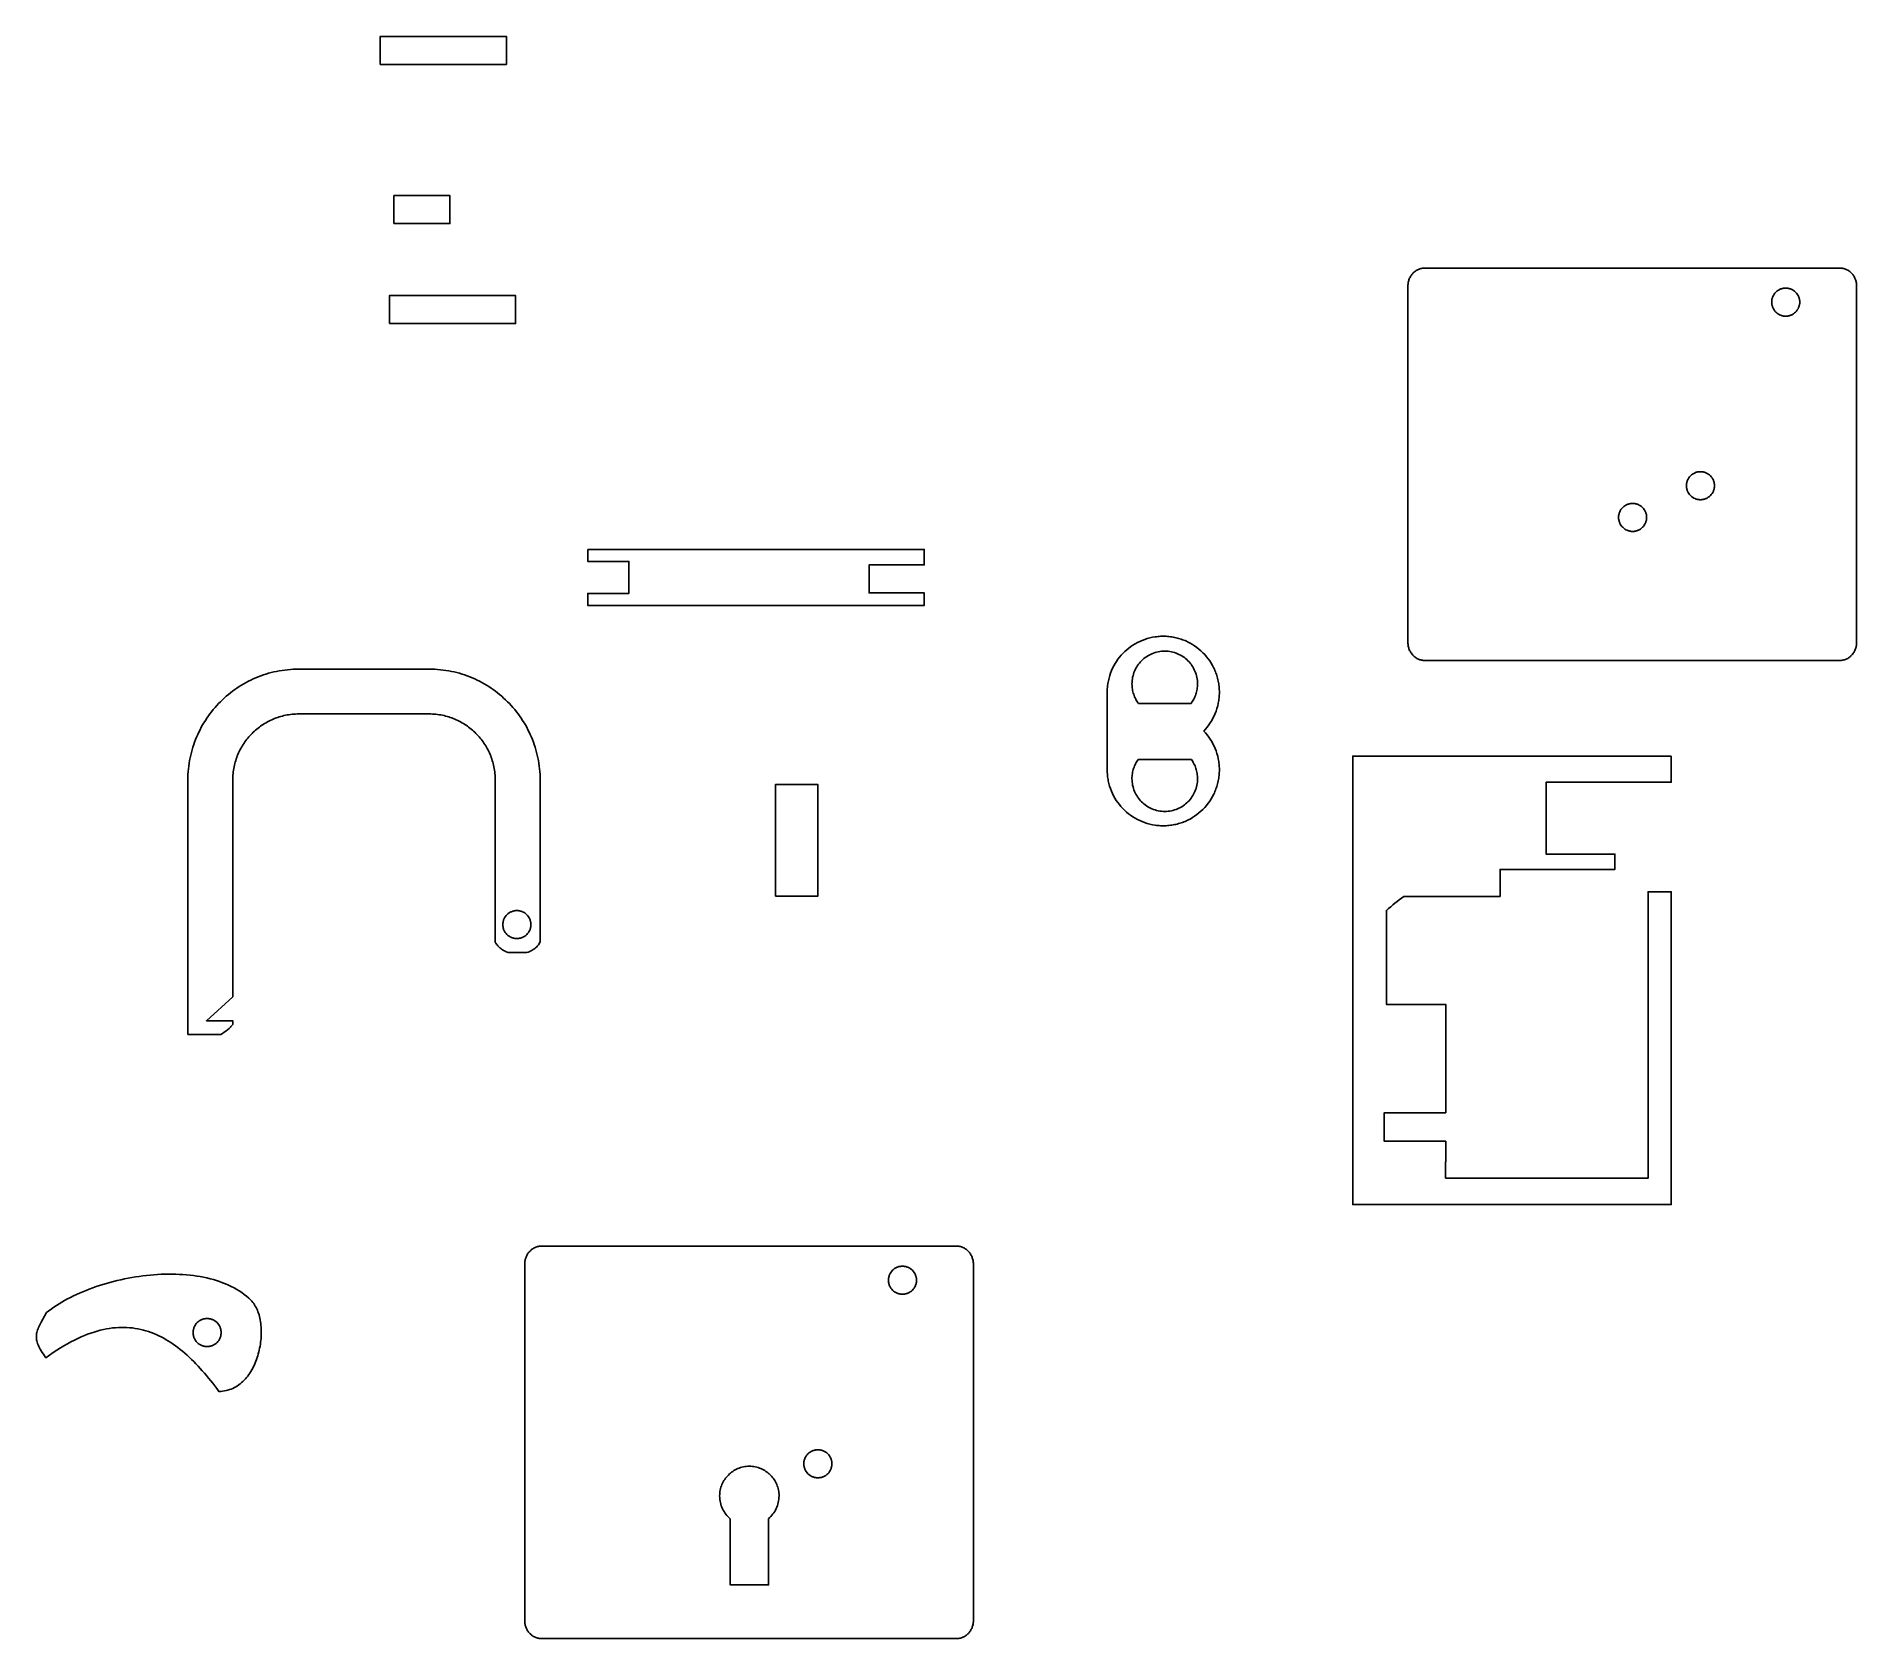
# Model space of a CAD drawing. Extents: x 1342 to 1755, y 1408 to 1770.
import ezdxf

# ---------------------------------------------------------------- set-up
doc = ezdxf.new("R2010")
doc.units = 0
doc.layers.add('PAGE_2', color=18, linetype='CONTINUOUS')

msp = doc.modelspace()

# ---------------------------------------------------------------- linework, layer by layer
at = {"layer": 'PAGE_2'}
for points in [[(1420.27, 1764.08), (1448.84, 1764.08), (1448.84, 1770.43), (1420.27, 1770.43)], [(1423.35, 1728.04), (1436.05, 1728.04), (1436.05, 1734.39), (1423.35, 1734.39)], [(1656.86, 1717.97), (1750.73, 1717.97), (1750.93, 1717.96), (1751.12, 1717.95), (1751.31, 1717.92), (1751.5, 1717.89), (1751.69, 1717.84), (1751.87, 1717.79), (1752.05, 1717.72), (1752.23, 1717.65), (1752.4, 1717.57), (1752.57, 1717.48), (1752.73, 1717.38), (1752.88, 1717.28), (1753.04, 1717.16), (1753.18, 1717.04), (1753.32, 1716.92), (1753.46, 1716.78), (1753.59, 1716.64), (1753.71, 1716.49), (1753.82, 1716.34), (1753.93, 1716.18), (1754.03, 1716.02), (1754.12, 1715.85), (1754.21, 1715.68), (1754.29, 1715.5), (1754.36, 1715.31), (1754.42, 1715.13), (1754.47, 1714.94), (1754.51, 1714.74), (1754.55, 1714.54), (1754.57, 1714.34), (1754.59, 1714.14), (1754.59, 1713.93), (1754.59, 1633.11), (1754.59, 1632.9), (1754.57, 1632.7), (1754.55, 1632.5), (1754.51, 1632.3), (1754.47, 1632.1), (1754.42, 1631.91), (1754.36, 1631.72), (1754.29, 1631.54), (1754.21, 1631.36), (1754.12, 1631.19), (1754.03, 1631.02), (1753.93, 1630.85), (1753.82, 1630.7), (1753.71, 1630.54), (1753.59, 1630.4), (1753.46, 1630.26), (1753.32, 1630.12), (1753.18, 1629.99), (1753.04, 1629.87), (1752.88, 1629.76), (1752.73, 1629.66), (1752.57, 1629.56), (1752.4, 1629.47), (1752.23, 1629.39), (1752.05, 1629.32), (1751.87, 1629.25), (1751.69, 1629.2), (1751.5, 1629.15), (1751.31, 1629.12), (1751.12, 1629.09), (1750.93, 1629.07), (1750.73, 1629.07), (1656.86, 1629.07), (1656.66, 1629.07), (1656.46, 1629.09), (1656.27, 1629.12), (1656.08, 1629.15), (1655.89, 1629.2), (1655.71, 1629.25), (1655.53, 1629.32), (1655.36, 1629.39), (1655.18, 1629.47), (1655.02, 1629.56), (1654.86, 1629.66), (1654.7, 1629.76), (1654.55, 1629.87), (1654.4, 1629.99), (1654.26, 1630.12), (1654.13, 1630.26), (1654, 1630.4), (1653.88, 1630.54), (1653.76, 1630.7), (1653.65, 1630.85), (1653.55, 1631.02), (1653.46, 1631.19), (1653.37, 1631.36), (1653.3, 1631.54), (1653.23, 1631.72), (1653.17, 1631.91), (1653.11, 1632.1), (1653.07, 1632.3), (1653.04, 1632.5), (1653.01, 1632.7), (1653, 1632.9), (1652.99, 1633.11), (1652.99, 1713.93), (1653, 1714.14), (1653.01, 1714.34), (1653.04, 1714.54), (1653.07, 1714.74), (1653.11, 1714.94), (1653.17, 1715.13), (1653.23, 1715.31), (1653.3, 1715.5), (1653.37, 1715.68), (1653.46, 1715.85), (1653.55, 1716.02), (1653.65, 1716.18), (1653.76, 1716.34), (1653.88, 1716.49), (1654, 1716.64), (1654.13, 1716.78), (1654.26, 1716.92), (1654.4, 1717.04), (1654.55, 1717.16), (1654.7, 1717.28), (1654.86, 1717.38), (1655.02, 1717.48), (1655.18, 1717.57), (1655.36, 1717.65), (1655.53, 1717.72), (1655.71, 1717.79), (1655.89, 1717.84), (1656.08, 1717.89), (1656.27, 1717.92), (1656.46, 1717.95), (1656.66, 1717.96)], [(1422.32, 1705.39), (1450.9, 1705.39), (1450.9, 1711.74), (1422.32, 1711.74)], [(1738.54, 1713.42), (1738.7, 1713.41), (1738.87, 1713.4), (1739.02, 1713.38), (1739.18, 1713.35), (1739.33, 1713.32), (1739.49, 1713.27), (1739.63, 1713.22), (1739.78, 1713.17), (1740.05, 1713.03), (1740.32, 1712.87), (1740.56, 1712.69), (1740.79, 1712.49), (1740.99, 1712.26), (1741.17, 1712.02), (1741.33, 1711.75), (1741.4, 1711.62), (1741.47, 1711.48), (1741.52, 1711.33), (1741.57, 1711.18), (1741.62, 1711.03), (1741.65, 1710.88), (1741.68, 1710.72), (1741.7, 1710.57), (1741.71, 1710.4), (1741.72, 1710.24), (1741.71, 1710.08), (1741.7, 1709.92), (1741.68, 1709.76), (1741.65, 1709.6), (1741.62, 1709.45), (1741.57, 1709.3), (1741.52, 1709.15), (1741.47, 1709.01), (1741.33, 1708.73), (1741.17, 1708.47), (1740.99, 1708.22), (1740.79, 1708), (1740.56, 1707.79), (1740.32, 1707.61), (1740.05, 1707.45), (1739.92, 1707.38), (1739.78, 1707.32), (1739.63, 1707.26), (1739.49, 1707.21), (1739.33, 1707.17), (1739.18, 1707.13), (1739.02, 1707.1), (1738.87, 1707.08), (1738.7, 1707.07), (1738.54, 1707.07), (1738.38, 1707.07), (1738.22, 1707.08), (1738.06, 1707.1), (1737.9, 1707.13), (1737.75, 1707.17), (1737.6, 1707.21), (1737.45, 1707.26), (1737.31, 1707.32), (1737.03, 1707.45), (1736.77, 1707.61), (1736.52, 1707.79), (1736.3, 1708), (1736.09, 1708.22), (1735.91, 1708.47), (1735.75, 1708.73), (1735.68, 1708.86), (1735.62, 1709.01), (1735.56, 1709.15), (1735.51, 1709.3), (1735.47, 1709.45), (1735.43, 1709.6), (1735.4, 1709.76), (1735.38, 1709.92), (1735.37, 1710.08), (1735.37, 1710.24), (1735.37, 1710.4), (1735.38, 1710.57), (1735.4, 1710.72), (1735.43, 1710.88), (1735.47, 1711.03), (1735.51, 1711.18), (1735.56, 1711.33), (1735.62, 1711.48), (1735.75, 1711.75), (1735.91, 1712.02), (1736.09, 1712.26), (1736.3, 1712.49), (1736.52, 1712.69), (1736.77, 1712.87), (1737.03, 1713.03), (1737.16, 1713.1), (1737.31, 1713.17), (1737.45, 1713.22), (1737.6, 1713.27), (1737.75, 1713.32), (1737.9, 1713.35), (1738.06, 1713.38), (1738.22, 1713.4), (1738.38, 1713.41)], [(1719.23, 1671.84), (1719.39, 1671.84), (1719.56, 1671.82), (1719.71, 1671.8), (1719.87, 1671.78), (1720.02, 1671.74), (1720.17, 1671.7), (1720.32, 1671.65), (1720.47, 1671.59), (1720.74, 1671.46), (1721.01, 1671.3), (1721.25, 1671.11), (1721.48, 1670.91), (1721.68, 1670.68), (1721.86, 1670.44), (1722.02, 1670.18), (1722.09, 1670.04), (1722.16, 1669.9), (1722.21, 1669.76), (1722.26, 1669.61), (1722.31, 1669.46), (1722.34, 1669.3), (1722.37, 1669.15), (1722.39, 1668.99), (1722.4, 1668.83), (1722.41, 1668.67), (1722.4, 1668.5), (1722.39, 1668.34), (1722.37, 1668.18), (1722.34, 1668.03), (1722.31, 1667.87), (1722.26, 1667.72), (1722.21, 1667.57), (1722.16, 1667.43), (1722.02, 1667.15), (1721.86, 1666.89), (1721.68, 1666.65), (1721.48, 1666.42), (1721.25, 1666.22), (1721.01, 1666.03), (1720.74, 1665.87), (1720.61, 1665.8), (1720.47, 1665.74), (1720.32, 1665.68), (1720.17, 1665.63), (1720.02, 1665.59), (1719.87, 1665.55), (1719.71, 1665.53), (1719.56, 1665.51), (1719.39, 1665.49), (1719.23, 1665.49), (1719.07, 1665.49), (1718.91, 1665.51), (1718.75, 1665.53), (1718.59, 1665.55), (1718.44, 1665.59), (1718.29, 1665.63), (1718.14, 1665.68), (1718, 1665.74), (1717.72, 1665.87), (1717.46, 1666.03), (1717.21, 1666.22), (1716.99, 1666.42), (1716.78, 1666.65), (1716.6, 1666.89), (1716.44, 1667.15), (1716.37, 1667.29), (1716.31, 1667.43), (1716.25, 1667.57), (1716.2, 1667.72), (1716.16, 1667.87), (1716.12, 1668.03), (1716.09, 1668.18), (1716.07, 1668.34), (1716.06, 1668.5), (1716.06, 1668.67), (1716.06, 1668.83), (1716.07, 1668.99), (1716.09, 1669.15), (1716.12, 1669.3), (1716.16, 1669.46), (1716.2, 1669.61), (1716.25, 1669.76), (1716.31, 1669.9), (1716.44, 1670.18), (1716.6, 1670.44), (1716.78, 1670.68), (1716.99, 1670.91), (1717.21, 1671.11), (1717.46, 1671.3), (1717.72, 1671.46), (1717.85, 1671.53), (1718, 1671.59), (1718.14, 1671.65), (1718.29, 1671.7), (1718.44, 1671.74), (1718.59, 1671.78), (1718.75, 1671.8), (1718.91, 1671.82), (1719.07, 1671.84)], [(1703.87, 1664.66), (1704.03, 1664.65), (1704.19, 1664.64), (1704.35, 1664.62), (1704.51, 1664.59), (1704.66, 1664.56), (1704.81, 1664.51), (1704.96, 1664.46), (1705.1, 1664.41), (1705.38, 1664.27), (1705.64, 1664.11), (1705.89, 1663.93), (1706.11, 1663.73), (1706.32, 1663.5), (1706.5, 1663.26), (1706.66, 1663), (1706.73, 1662.86), (1706.79, 1662.72), (1706.85, 1662.57), (1706.9, 1662.43), (1706.94, 1662.28), (1706.98, 1662.12), (1707.01, 1661.97), (1707.03, 1661.81), (1707.04, 1661.65), (1707.04, 1661.48), (1707.04, 1661.32), (1707.03, 1661.16), (1707.01, 1661), (1706.98, 1660.84), (1706.94, 1660.69), (1706.9, 1660.54), (1706.85, 1660.39), (1706.79, 1660.25), (1706.66, 1659.97), (1706.5, 1659.71), (1706.32, 1659.46), (1706.11, 1659.24), (1705.89, 1659.03), (1705.64, 1658.85), (1705.38, 1658.69), (1705.24, 1658.62), (1705.1, 1658.56), (1704.96, 1658.5), (1704.81, 1658.45), (1704.66, 1658.41), (1704.51, 1658.37), (1704.35, 1658.34), (1704.19, 1658.32), (1704.03, 1658.31), (1703.87, 1658.31), (1703.7, 1658.31), (1703.54, 1658.32), (1703.38, 1658.34), (1703.23, 1658.37), (1703.07, 1658.41), (1702.92, 1658.45), (1702.78, 1658.5), (1702.63, 1658.56), (1702.35, 1658.69), (1702.09, 1658.85), (1701.85, 1659.03), (1701.62, 1659.24), (1701.42, 1659.46), (1701.23, 1659.71), (1701.08, 1659.97), (1701.01, 1660.11), (1700.94, 1660.25), (1700.88, 1660.39), (1700.83, 1660.54), (1700.79, 1660.69), (1700.76, 1660.84), (1700.73, 1661), (1700.71, 1661.16), (1700.7, 1661.32), (1700.69, 1661.48), (1700.7, 1661.65), (1700.71, 1661.81), (1700.73, 1661.97), (1700.76, 1662.12), (1700.79, 1662.28), (1700.83, 1662.43), (1700.88, 1662.57), (1700.94, 1662.72), (1701.08, 1663), (1701.23, 1663.26), (1701.42, 1663.5), (1701.62, 1663.73), (1701.85, 1663.93), (1702.09, 1664.11), (1702.35, 1664.27), (1702.49, 1664.34), (1702.63, 1664.41), (1702.78, 1664.46), (1702.92, 1664.51), (1703.07, 1664.56), (1703.23, 1664.59), (1703.38, 1664.62), (1703.54, 1664.64), (1703.7, 1664.65)], [(1467.25, 1654.23), (1543.45, 1654.23), (1543.45, 1650.73), (1530.98, 1650.73), (1530.98, 1644.38), (1543.45, 1644.38), (1543.45, 1641.53), (1467.25, 1641.53), (1467.25, 1644.27), (1476.58, 1644.27), (1476.58, 1651.5), (1467.25, 1651.5)], [(1610.29, 1621.86), (1610.28, 1621.55), (1610.27, 1621.23), (1610.25, 1620.92), (1610.22, 1620.61), (1610.19, 1620.3), (1610.15, 1619.99), (1610.04, 1619.38), (1609.91, 1618.79), (1609.75, 1618.2), (1609.56, 1617.63), (1609.35, 1617.06), (1609.11, 1616.51), (1608.84, 1615.98), (1608.55, 1615.46), (1608.24, 1614.95), (1607.91, 1614.47), (1607.55, 1613.99), (1607.17, 1613.54), (1606.78, 1613.1), (1607.17, 1612.66), (1607.55, 1612.21), (1607.91, 1611.74), (1608.24, 1611.25), (1608.55, 1610.74), (1608.84, 1610.22), (1609.11, 1609.69), (1609.35, 1609.14), (1609.56, 1608.58), (1609.75, 1608), (1609.91, 1607.42), (1610.04, 1606.82), (1610.1, 1606.52), (1610.15, 1606.21), (1610.19, 1605.91), (1610.22, 1605.6), (1610.25, 1605.29), (1610.27, 1604.97), (1610.28, 1604.66), (1610.29, 1604.34), (1610.28, 1604.01), (1610.27, 1603.69), (1610.25, 1603.36), (1610.22, 1603.04), (1610.18, 1602.72), (1610.14, 1602.4), (1610.09, 1602.09), (1610.03, 1601.78), (1609.96, 1601.47), (1609.89, 1601.16), (1609.8, 1600.86), (1609.71, 1600.56), (1609.62, 1600.27), (1609.51, 1599.97), (1609.4, 1599.68), (1609.29, 1599.4), (1609.16, 1599.11), (1609.03, 1598.83), (1608.75, 1598.29), (1608.45, 1597.75), (1608.12, 1597.24), (1607.76, 1596.74), (1607.38, 1596.26), (1606.99, 1595.8), (1606.57, 1595.36), (1606.12, 1594.94), (1605.66, 1594.54), (1605.18, 1594.16), (1604.69, 1593.81), (1604.17, 1593.48), (1603.64, 1593.17), (1603.09, 1592.89), (1602.81, 1592.76), (1602.53, 1592.64), (1602.24, 1592.52), (1601.95, 1592.41), (1601.66, 1592.31), (1601.36, 1592.21), (1601.06, 1592.12), (1600.76, 1592.04), (1600.45, 1591.96), (1600.14, 1591.9), (1599.83, 1591.84), (1599.52, 1591.78), (1599.2, 1591.74), (1598.88, 1591.7), (1598.56, 1591.68), (1598.24, 1591.65), (1597.91, 1591.64), (1597.59, 1591.64), (1597.27, 1591.64), (1596.95, 1591.65), (1596.64, 1591.67), (1596.33, 1591.7), (1596.02, 1591.73), (1595.71, 1591.78), (1595.11, 1591.88), (1594.51, 1592.01), (1593.92, 1592.17), (1593.35, 1592.36), (1592.79, 1592.58), (1592.24, 1592.81), (1591.71, 1593.08), (1591.19, 1593.37), (1590.68, 1593.68), (1590.19, 1594.01), (1589.72, 1594.37), (1589.27, 1594.74), (1588.83, 1595.14), (1588.41, 1595.56), (1588.01, 1595.99), (1587.64, 1596.45), (1587.28, 1596.92), (1586.94, 1597.4), (1586.63, 1597.91), (1586.34, 1598.43), (1586.08, 1598.96), (1585.84, 1599.51), (1585.62, 1600.07), (1585.43, 1600.64), (1585.27, 1601.23), (1585.14, 1601.82), (1585.08, 1602.12), (1585.03, 1602.43), (1584.99, 1602.73), (1584.95, 1603.04), (1584.92, 1603.35), (1584.9, 1603.67), (1584.9, 1603.67), (1584.89, 1604), (1584.89, 1604.34), (1584.89, 1604.68), (1584.9, 1605.02), (1584.91, 1621.07), (1584.89, 1621.47), (1584.89, 1621.86), (1584.89, 1622.26), (1584.91, 1622.65), (1584.91, 1622.67), (1584.91, 1622.66), (1584.93, 1622.97), (1584.96, 1623.28), (1585.05, 1623.89), (1585.16, 1624.49), (1585.3, 1625.08), (1585.46, 1625.66), (1585.66, 1626.23), (1585.87, 1626.78), (1586.12, 1627.33), (1586.38, 1627.85), (1586.68, 1628.37), (1586.99, 1628.87), (1587.32, 1629.35), (1587.68, 1629.81), (1588.06, 1630.26), (1588.46, 1630.69), (1588.87, 1631.1), (1589.31, 1631.5), (1589.76, 1631.87), (1590.23, 1632.22), (1590.72, 1632.55), (1591.22, 1632.86), (1591.74, 1633.14), (1592.27, 1633.4), (1592.82, 1633.64), (1593.38, 1633.85), (1593.95, 1634.04), (1594.53, 1634.19), (1595.12, 1634.33), (1595.72, 1634.43), (1596.03, 1634.47), (1596.34, 1634.5), (1596.65, 1634.53), (1596.96, 1634.55), (1597.27, 1634.56), (1597.59, 1634.56), (1597.91, 1634.56), (1598.24, 1634.55), (1598.56, 1634.53), (1598.88, 1634.5), (1599.2, 1634.46), (1599.52, 1634.42), (1599.83, 1634.37), (1600.14, 1634.31), (1600.45, 1634.24), (1600.76, 1634.16), (1601.06, 1634.08), (1601.36, 1633.99), (1601.66, 1633.9), (1601.95, 1633.79), (1602.24, 1633.68), (1602.53, 1633.57), (1602.81, 1633.44), (1603.09, 1633.31), (1603.64, 1633.03), (1604.17, 1632.73), (1604.69, 1632.4), (1605.18, 1632.04), (1605.66, 1631.66), (1606.12, 1631.26), (1606.57, 1630.84), (1606.99, 1630.4), (1607.38, 1629.94), (1607.76, 1629.46), (1608.12, 1628.96), (1608.45, 1628.45), (1608.75, 1627.92), (1609.03, 1627.37), (1609.16, 1627.09), (1609.29, 1626.81), (1609.4, 1626.52), (1609.51, 1626.23), (1609.62, 1625.94), (1609.71, 1625.64), (1609.8, 1625.34), (1609.89, 1625.04), (1609.96, 1624.73), (1610.03, 1624.42), (1610.09, 1624.11), (1610.14, 1623.8), (1610.18, 1623.48), (1610.22, 1623.16), (1610.25, 1622.84), (1610.27, 1622.52), (1610.28, 1622.19)], [(1591.95, 1619.36), (1603.89, 1619.36), (1604.06, 1619.6), (1604.22, 1619.84), (1604.37, 1620.08), (1604.51, 1620.34), (1604.64, 1620.6), (1604.75, 1620.86), (1604.86, 1621.13), (1604.96, 1621.41), (1605.05, 1621.69), (1605.13, 1621.98), (1605.19, 1622.26), (1605.25, 1622.56), (1605.29, 1622.86), (1605.32, 1623.16), (1605.34, 1623.46), (1605.35, 1623.77), (1605.34, 1624.15), (1605.31, 1624.53), (1605.26, 1624.9), (1605.2, 1625.27), (1605.11, 1625.63), (1605.01, 1625.98), (1604.9, 1626.32), (1604.76, 1626.66), (1604.61, 1626.99), (1604.45, 1627.31), (1604.27, 1627.62), (1604.08, 1627.92), (1603.87, 1628.21), (1603.65, 1628.49), (1603.42, 1628.76), (1603.17, 1629.02), (1602.91, 1629.27), (1602.64, 1629.5), (1602.36, 1629.72), (1602.07, 1629.93), (1601.77, 1630.12), (1601.46, 1630.3), (1601.14, 1630.46), (1600.81, 1630.61), (1600.47, 1630.74), (1600.13, 1630.86), (1599.78, 1630.96), (1599.42, 1631.04), (1599.05, 1631.11), (1598.68, 1631.16), (1598.3, 1631.18), (1597.92, 1631.19), (1597.54, 1631.18), (1597.16, 1631.16), (1596.79, 1631.11), (1596.43, 1631.04), (1596.07, 1630.96), (1595.72, 1630.86), (1595.37, 1630.74), (1595.03, 1630.61), (1594.7, 1630.46), (1594.38, 1630.3), (1594.07, 1630.12), (1593.77, 1629.93), (1593.48, 1629.72), (1593.2, 1629.5), (1592.93, 1629.27), (1592.67, 1629.02), (1592.43, 1628.76), (1592.19, 1628.49), (1591.97, 1628.21), (1591.77, 1627.92), (1591.57, 1627.62), (1591.39, 1627.31), (1591.23, 1626.99), (1591.08, 1626.66), (1590.95, 1626.32), (1590.83, 1625.98), (1590.73, 1625.63), (1590.65, 1625.27), (1590.58, 1624.9), (1590.54, 1624.53), (1590.51, 1624.15), (1590.5, 1623.77), (1590.51, 1623.46), (1590.52, 1623.16), (1590.55, 1622.86), (1590.6, 1622.56), (1590.65, 1622.26), (1590.72, 1621.98), (1590.79, 1621.69), (1590.88, 1621.41), (1590.98, 1621.13), (1591.09, 1620.86), (1591.21, 1620.6), (1591.34, 1620.34), (1591.48, 1620.08), (1591.63, 1619.84), (1591.78, 1619.6)], [(1401.83, 1627.13), (1431.33, 1627.13), (1431.97, 1627.12), (1432.62, 1627.09), (1433.26, 1627.05), (1433.89, 1626.99), (1434.52, 1626.92), (1435.14, 1626.83), (1435.76, 1626.73), (1436.38, 1626.61), (1436.99, 1626.48), (1437.59, 1626.33), (1438.19, 1626.17), (1438.78, 1625.99), (1439.37, 1625.8), (1439.95, 1625.59), (1440.52, 1625.37), (1441.09, 1625.14), (1441.65, 1624.89), (1442.2, 1624.64), (1442.75, 1624.36), (1443.29, 1624.08), (1443.82, 1623.78), (1444.34, 1623.47), (1444.86, 1623.15), (1445.36, 1622.82), (1445.86, 1622.47), (1446.35, 1622.11), (1446.83, 1621.74), (1447.3, 1621.36), (1447.76, 1620.97), (1448.21, 1620.57), (1448.65, 1620.16), (1449.09, 1619.74), (1449.51, 1619.31), (1449.92, 1618.86), (1450.32, 1618.41), (1450.71, 1617.95), (1451.09, 1617.48), (1451.46, 1617), (1451.82, 1616.51), (1452.16, 1616.01), (1452.5, 1615.51), (1452.82, 1614.99), (1453.13, 1614.47), (1453.43, 1613.94), (1453.71, 1613.4), (1453.98, 1612.86), (1454.24, 1612.3), (1454.49, 1611.74), (1454.72, 1611.18), (1454.94, 1610.6), (1455.15, 1610.02), (1455.34, 1609.44), (1455.51, 1608.84), (1455.68, 1608.25), (1455.83, 1607.64), (1455.96, 1607.03), (1456.08, 1606.42), (1456.18, 1605.8), (1456.27, 1605.17), (1456.34, 1604.54), (1456.4, 1603.91), (1456.44, 1603.27), (1456.46, 1602.63), (1456.47, 1601.98), (1456.47, 1565.32), (1456.35, 1565.1), (1456.22, 1564.9), (1456.08, 1564.7), (1455.94, 1564.52), (1455.78, 1564.34), (1455.61, 1564.17), (1455.44, 1564.01), (1455.25, 1563.86), (1455.06, 1563.72), (1454.86, 1563.58), (1454.65, 1563.46), (1454.43, 1563.34), (1454.21, 1563.23), (1453.98, 1563.12), (1453.74, 1563.03), (1453.49, 1562.94), (1449.24, 1562.94), (1449, 1563.02), (1448.77, 1563.12), (1448.54, 1563.22), (1448.33, 1563.33), (1448.12, 1563.44), (1447.92, 1563.57), (1447.73, 1563.7), (1447.54, 1563.84), (1447.36, 1563.99), (1447.19, 1564.14), (1447.03, 1564.3), (1446.87, 1564.47), (1446.72, 1564.65), (1446.58, 1564.83), (1446.44, 1565.02), (1446.31, 1565.21), (1446.31, 1601.98), (1446.31, 1602.37), (1446.29, 1602.75), (1446.27, 1603.13), (1446.24, 1603.51), (1446.19, 1603.88), (1446.14, 1604.26), (1446.08, 1604.62), (1446.01, 1604.99), (1445.93, 1605.35), (1445.84, 1605.71), (1445.74, 1606.07), (1445.64, 1606.42), (1445.52, 1606.77), (1445.4, 1607.12), (1445.27, 1607.46), (1445.13, 1607.8), (1444.98, 1608.13), (1444.83, 1608.46), (1444.67, 1608.79), (1444.5, 1609.11), (1444.32, 1609.42), (1444.14, 1609.74), (1443.94, 1610.04), (1443.74, 1610.34), (1443.54, 1610.64), (1443.33, 1610.93), (1443.11, 1611.22), (1442.88, 1611.5), (1442.65, 1611.77), (1442.41, 1612.04), (1442.16, 1612.31), (1441.91, 1612.56), (1441.65, 1612.82), (1441.39, 1613.06), (1441.12, 1613.3), (1440.85, 1613.53), (1440.57, 1613.76), (1440.28, 1613.98), (1439.99, 1614.19), (1439.69, 1614.4), (1439.39, 1614.6), (1439.08, 1614.79), (1438.77, 1614.97), (1438.46, 1615.15), (1438.14, 1615.32), (1437.81, 1615.48), (1437.48, 1615.64), (1437.15, 1615.78), (1436.81, 1615.92), (1436.47, 1616.05), (1436.12, 1616.17), (1435.77, 1616.29), (1435.42, 1616.39), (1435.06, 1616.49), (1434.7, 1616.58), (1434.34, 1616.66), (1433.97, 1616.73), (1433.6, 1616.79), (1433.23, 1616.84), (1432.86, 1616.89), (1432.48, 1616.92), (1432.1, 1616.95), (1431.71, 1616.96), (1431.33, 1616.97), (1401.83, 1616.97), (1401.45, 1616.96), (1401.06, 1616.95), (1400.68, 1616.92), (1400.31, 1616.89), (1399.93, 1616.84), (1399.56, 1616.79), (1399.19, 1616.73), (1398.82, 1616.66), (1398.46, 1616.58), (1398.1, 1616.49), (1397.74, 1616.39), (1397.39, 1616.29), (1397.04, 1616.17), (1396.69, 1616.05), (1396.35, 1615.92), (1396.01, 1615.78), (1395.68, 1615.64), (1395.35, 1615.48), (1395.03, 1615.32), (1394.71, 1615.15), (1394.39, 1614.97), (1394.08, 1614.79), (1393.77, 1614.6), (1393.47, 1614.4), (1393.17, 1614.19), (1392.88, 1613.98), (1392.6, 1613.76), (1392.32, 1613.53), (1392.04, 1613.3), (1391.77, 1613.06), (1391.51, 1612.82), (1391.25, 1612.56), (1391, 1612.31), (1390.75, 1612.04), (1390.51, 1611.77), (1390.28, 1611.5), (1390.05, 1611.22), (1389.84, 1610.93), (1389.62, 1610.64), (1389.42, 1610.34), (1389.22, 1610.04), (1389.03, 1609.74), (1388.84, 1609.42), (1388.66, 1609.11), (1388.49, 1608.79), (1388.33, 1608.46), (1388.18, 1608.13), (1388.03, 1607.8), (1387.89, 1607.46), (1387.76, 1607.12), (1387.64, 1606.77), (1387.52, 1606.42), (1387.42, 1606.07), (1387.32, 1605.71), (1387.23, 1605.35), (1387.15, 1604.99), (1387.08, 1604.62), (1387.02, 1604.26), (1386.97, 1603.88), (1386.93, 1603.51), (1386.89, 1603.13), (1386.87, 1602.75), (1386.85, 1602.37), (1386.85, 1601.98), (1386.85, 1575.17), (1386.85, 1569.92), (1386.85, 1565.19), (1386.85, 1563.73), (1386.85, 1552.9), (1380.88, 1547.49), (1386.85, 1547.49), (1386.85, 1546.66), (1386.73, 1546.49), (1386.6, 1546.32), (1386.46, 1546.16), (1386.32, 1546), (1386.02, 1545.7), (1385.69, 1545.41), (1385.33, 1545.13), (1384.95, 1544.86), (1384.56, 1544.61), (1384.14, 1544.37), (1376.69, 1544.37), (1376.69, 1562.3), (1376.69, 1562.31), (1376.69, 1562.31), (1376.69, 1562.32), (1376.69, 1562.33), (1376.69, 1575.17), (1376.69, 1601.98), (1376.7, 1602.63), (1376.72, 1603.27), (1376.76, 1603.91), (1376.82, 1604.54), (1376.89, 1605.17), (1376.98, 1605.8), (1377.08, 1606.42), (1377.2, 1607.03), (1377.34, 1607.64), (1377.48, 1608.25), (1377.65, 1608.84), (1377.82, 1609.44), (1378.02, 1610.02), (1378.22, 1610.6), (1378.44, 1611.18), (1378.67, 1611.74), (1378.92, 1612.3), (1379.18, 1612.86), (1379.45, 1613.4), (1379.73, 1613.94), (1380.03, 1614.47), (1380.34, 1614.99), (1380.66, 1615.51), (1381, 1616.01), (1381.34, 1616.51), (1381.7, 1617), (1382.07, 1617.48), (1382.45, 1617.95), (1382.84, 1618.41), (1383.24, 1618.86), (1383.65, 1619.31), (1384.07, 1619.74), (1384.51, 1620.16), (1384.95, 1620.57), (1385.4, 1620.97), (1385.86, 1621.36), (1386.33, 1621.74), (1386.81, 1622.11), (1387.3, 1622.47), (1387.8, 1622.82), (1388.31, 1623.15), (1388.82, 1623.47), (1389.34, 1623.78), (1389.87, 1624.08), (1390.41, 1624.36), (1390.96, 1624.64), (1391.51, 1624.89), (1392.07, 1625.14), (1392.64, 1625.37), (1393.21, 1625.59), (1393.79, 1625.8), (1394.38, 1625.99), (1394.97, 1626.17), (1395.57, 1626.33), (1396.17, 1626.48), (1396.78, 1626.61), (1397.4, 1626.73), (1398.02, 1626.83), (1398.64, 1626.92), (1399.27, 1626.99), (1399.91, 1627.05), (1400.54, 1627.09), (1401.19, 1627.12)], [(1603.94, 1606.66), (1591.91, 1606.66), (1591.75, 1606.43), (1591.59, 1606.19), (1591.45, 1605.94), (1591.32, 1605.69), (1591.19, 1605.44), (1591.07, 1605.18), (1590.97, 1604.91), (1590.87, 1604.64), (1590.79, 1604.36), (1590.71, 1604.08), (1590.65, 1603.79), (1590.59, 1603.5), (1590.55, 1603.21), (1590.52, 1602.91), (1590.5, 1602.61), (1590.5, 1602.31), (1590.51, 1601.93), (1590.54, 1601.55), (1590.58, 1601.18), (1590.65, 1600.81), (1590.73, 1600.45), (1590.83, 1600.1), (1590.95, 1599.76), (1591.08, 1599.42), (1591.23, 1599.09), (1591.39, 1598.77), (1591.57, 1598.46), (1591.77, 1598.16), (1591.97, 1597.87), (1592.19, 1597.59), (1592.43, 1597.32), (1592.67, 1597.06), (1592.93, 1596.81), (1593.2, 1596.58), (1593.48, 1596.36), (1593.77, 1596.15), (1594.07, 1595.96), (1594.38, 1595.78), (1594.7, 1595.62), (1595.03, 1595.47), (1595.37, 1595.33), (1595.72, 1595.22), (1596.07, 1595.12), (1596.43, 1595.03), (1596.79, 1594.97), (1597.16, 1594.92), (1597.54, 1594.89), (1597.92, 1594.88), (1598.3, 1594.89), (1598.68, 1594.92), (1599.05, 1594.97), (1599.42, 1595.03), (1599.78, 1595.12), (1600.13, 1595.22), (1600.47, 1595.33), (1600.81, 1595.47), (1601.14, 1595.62), (1601.46, 1595.78), (1601.77, 1595.96), (1602.07, 1596.15), (1602.36, 1596.36), (1602.64, 1596.58), (1602.91, 1596.81), (1603.17, 1597.06), (1603.42, 1597.32), (1603.65, 1597.59), (1603.87, 1597.87), (1604.08, 1598.16), (1604.27, 1598.46), (1604.45, 1598.77), (1604.61, 1599.09), (1604.76, 1599.42), (1604.9, 1599.76), (1605.01, 1600.1), (1605.11, 1600.45), (1605.2, 1600.81), (1605.26, 1601.18), (1605.31, 1601.55), (1605.34, 1601.93), (1605.35, 1602.31), (1605.34, 1602.61), (1605.32, 1602.91), (1605.29, 1603.21), (1605.25, 1603.5), (1605.2, 1603.79), (1605.13, 1604.08), (1605.06, 1604.36), (1604.97, 1604.64), (1604.88, 1604.91), (1604.77, 1605.18), (1604.66, 1605.44), (1604.53, 1605.69), (1604.39, 1605.94), (1604.25, 1606.19), (1604.1, 1606.43)], [(1712.62, 1607.43), (1712.62, 1601.48), (1697.44, 1601.48), (1697.02, 1601.48), (1696.72, 1601.48), (1695.59, 1601.48), (1684.27, 1601.48), (1684.27, 1585.24), (1699.86, 1585.24), (1699.86, 1581.75), (1673.86, 1581.75), (1673.86, 1575.64), (1652.03, 1575.64), (1651.53, 1575.27), (1651.03, 1574.9), (1650.54, 1574.51), (1650.05, 1574.12), (1649.56, 1573.72), (1649.08, 1573.31), (1648.6, 1572.9), (1648.13, 1572.48), (1648.13, 1551.16), (1661.56, 1551.16), (1661.56, 1531.72), (1661.56, 1530.24), (1661.56, 1526.64), (1647.63, 1526.64), (1647.63, 1520.17), (1661.56, 1520.17), (1661.56, 1515.5), (1661.51, 1515.5), (1661.51, 1511.85), (1707.42, 1511.85), (1707.42, 1515.5), (1707.39, 1515.5), (1707.39, 1576.71), (1712.62, 1576.71), (1712.62, 1505.83), (1640.48, 1505.83), (1640.48, 1607.43)], [(1509.79, 1575.66), (1519.32, 1575.66), (1519.32, 1601.01), (1509.79, 1601.01)], [(1451.19, 1572.43), (1451.36, 1572.43), (1451.52, 1572.42), (1451.68, 1572.4), (1451.83, 1572.37), (1451.99, 1572.33), (1452.14, 1572.29), (1452.29, 1572.24), (1452.43, 1572.18), (1452.71, 1572.05), (1452.97, 1571.89), (1453.21, 1571.71), (1453.44, 1571.5), (1453.64, 1571.28), (1453.83, 1571.03), (1453.99, 1570.77), (1454.06, 1570.63), (1454.12, 1570.49), (1454.18, 1570.35), (1454.23, 1570.2), (1454.27, 1570.05), (1454.3, 1569.9), (1454.33, 1569.74), (1454.35, 1569.58), (1454.37, 1569.42), (1454.37, 1569.26), (1454.37, 1569.09), (1454.35, 1568.93), (1454.33, 1568.77), (1454.3, 1568.62), (1454.27, 1568.46), (1454.23, 1568.31), (1454.18, 1568.17), (1454.12, 1568.02), (1453.99, 1567.74), (1453.83, 1567.48), (1453.64, 1567.24), (1453.44, 1567.01), (1453.21, 1566.81), (1452.97, 1566.62), (1452.71, 1566.47), (1452.57, 1566.4), (1452.43, 1566.33), (1452.29, 1566.28), (1452.14, 1566.23), (1451.99, 1566.18), (1451.83, 1566.15), (1451.68, 1566.12), (1451.52, 1566.1), (1451.36, 1566.09), (1451.19, 1566.08), (1451.03, 1566.09), (1450.87, 1566.1), (1450.71, 1566.12), (1450.55, 1566.15), (1450.4, 1566.18), (1450.25, 1566.23), (1450.1, 1566.28), (1449.96, 1566.33), (1449.68, 1566.47), (1449.42, 1566.62), (1449.17, 1566.81), (1448.95, 1567.01), (1448.74, 1567.24), (1448.56, 1567.48), (1448.4, 1567.74), (1448.33, 1567.88), (1448.27, 1568.02), (1448.21, 1568.17), (1448.16, 1568.31), (1448.12, 1568.46), (1448.08, 1568.62), (1448.06, 1568.77), (1448.04, 1568.93), (1448.02, 1569.09), (1448.02, 1569.26), (1448.02, 1569.42), (1448.04, 1569.58), (1448.06, 1569.74), (1448.08, 1569.9), (1448.12, 1570.05), (1448.16, 1570.2), (1448.21, 1570.35), (1448.27, 1570.49), (1448.4, 1570.77), (1448.56, 1571.03), (1448.74, 1571.28), (1448.95, 1571.5), (1449.17, 1571.71), (1449.42, 1571.89), (1449.68, 1572.05), (1449.82, 1572.12), (1449.96, 1572.18), (1450.1, 1572.24), (1450.25, 1572.29), (1450.4, 1572.33), (1450.55, 1572.37), (1450.71, 1572.4), (1450.87, 1572.42), (1451.03, 1572.43)], [(1456.84, 1496.44), (1550.71, 1496.44), (1550.91, 1496.43), (1551.11, 1496.42), (1551.3, 1496.39), (1551.49, 1496.35), (1551.68, 1496.31), (1551.86, 1496.25), (1552.04, 1496.19), (1552.21, 1496.12), (1552.39, 1496.04), (1552.55, 1495.95), (1552.71, 1495.85), (1552.87, 1495.74), (1553.02, 1495.63), (1553.17, 1495.51), (1553.31, 1495.38), (1553.44, 1495.25), (1553.57, 1495.11), (1553.69, 1494.96), (1553.81, 1494.81), (1553.92, 1494.65), (1554.02, 1494.49), (1554.11, 1494.32), (1554.2, 1494.14), (1554.27, 1493.96), (1554.34, 1493.78), (1554.4, 1493.59), (1554.46, 1493.4), (1554.5, 1493.21), (1554.53, 1493.01), (1554.56, 1492.81), (1554.57, 1492.6), (1554.58, 1492.4), (1554.58, 1411.58), (1554.57, 1411.37), (1554.56, 1411.17), (1554.53, 1410.96), (1554.5, 1410.77), (1554.46, 1410.57), (1554.4, 1410.38), (1554.34, 1410.19), (1554.27, 1410.01), (1554.2, 1409.83), (1554.11, 1409.66), (1554.02, 1409.49), (1553.92, 1409.32), (1553.81, 1409.16), (1553.69, 1409.01), (1553.57, 1408.86), (1553.44, 1408.72), (1553.31, 1408.59), (1553.17, 1408.46), (1553.02, 1408.34), (1552.87, 1408.23), (1552.71, 1408.12), (1552.55, 1408.03), (1552.39, 1407.94), (1552.21, 1407.86), (1552.04, 1407.78), (1551.86, 1407.72), (1551.68, 1407.66), (1551.49, 1407.62), (1551.3, 1407.58), (1551.11, 1407.56), (1550.91, 1407.54), (1550.71, 1407.54), (1456.84, 1407.54), (1456.64, 1407.54), (1456.45, 1407.56), (1456.25, 1407.58), (1456.07, 1407.62), (1455.88, 1407.66), (1455.7, 1407.72), (1455.52, 1407.78), (1455.34, 1407.86), (1455.17, 1407.94), (1455, 1408.03), (1454.84, 1408.12), (1454.69, 1408.23), (1454.53, 1408.34), (1454.39, 1408.46), (1454.25, 1408.59), (1454.11, 1408.72), (1453.98, 1408.86), (1453.86, 1409.01), (1453.75, 1409.16), (1453.64, 1409.32), (1453.54, 1409.49), (1453.45, 1409.66), (1453.36, 1409.83), (1453.28, 1410.01), (1453.21, 1410.19), (1453.15, 1410.38), (1453.1, 1410.57), (1453.06, 1410.77), (1453.02, 1410.96), (1453, 1411.17), (1452.98, 1411.37), (1452.98, 1411.58), (1452.98, 1492.4), (1452.98, 1492.6), (1453, 1492.81), (1453.02, 1493.01), (1453.06, 1493.21), (1453.1, 1493.4), (1453.15, 1493.59), (1453.21, 1493.78), (1453.28, 1493.96), (1453.36, 1494.14), (1453.45, 1494.32), (1453.54, 1494.49), (1453.64, 1494.65), (1453.75, 1494.81), (1453.86, 1494.96), (1453.98, 1495.11), (1454.11, 1495.25), (1454.25, 1495.38), (1454.39, 1495.51), (1454.53, 1495.63), (1454.69, 1495.74), (1454.84, 1495.85), (1455, 1495.95), (1455.17, 1496.04), (1455.34, 1496.12), (1455.52, 1496.19), (1455.7, 1496.25), (1455.88, 1496.31), (1456.07, 1496.35), (1456.25, 1496.39), (1456.45, 1496.42), (1456.64, 1496.43)], [(1390.97, 1484.17), (1391.2, 1483.94), (1391.41, 1483.69), (1391.61, 1483.42), (1391.8, 1483.15), (1391.97, 1482.85), (1392.14, 1482.55), (1392.3, 1482.23), (1392.44, 1481.9), (1392.57, 1481.56), (1392.7, 1481.21), (1392.81, 1480.85), (1392.91, 1480.47), (1393, 1480.1), (1393.07, 1479.71), (1393.14, 1479.31), (1393.2, 1478.91), (1393.24, 1478.5), (1393.28, 1478.09), (1393.3, 1477.67), (1393.32, 1477.25), (1393.32, 1476.82), (1393.31, 1476.39), (1393.29, 1475.95), (1393.26, 1475.52), (1393.22, 1475.08), (1393.17, 1474.65), (1393.11, 1474.21), (1393.04, 1473.77), (1392.95, 1473.33), (1392.86, 1472.9), (1392.76, 1472.47), (1392.64, 1472.04), (1392.52, 1471.61), (1392.39, 1471.19), (1392.24, 1470.78), (1392.09, 1470.37), (1391.92, 1469.96), (1391.75, 1469.56), (1391.56, 1469.17), (1391.37, 1468.79), (1391.16, 1468.41), (1390.94, 1468.05), (1390.72, 1467.69), (1390.48, 1467.34), (1390.24, 1467.01), (1389.98, 1466.68), (1389.71, 1466.37), (1389.44, 1466.07), (1389.15, 1465.79), (1388.86, 1465.52), (1388.55, 1465.26), (1388.24, 1465.02), (1387.91, 1464.79), (1387.58, 1464.58), (1387.23, 1464.39), (1386.88, 1464.22), (1386.52, 1464.06), (1386.14, 1463.92), (1385.76, 1463.8), (1385.37, 1463.71), (1384.97, 1463.63), (1384.55, 1463.57), (1384.13, 1463.54), (1383.7, 1463.53), (1383.25, 1464.15), (1382.79, 1464.76), (1382.32, 1465.36), (1381.86, 1465.95), (1381.39, 1466.53), (1380.92, 1467.1), (1380.44, 1467.66), (1379.97, 1468.21), (1379.49, 1468.75), (1379, 1469.27), (1378.51, 1469.79), (1378.02, 1470.29), (1377.52, 1470.78), (1377.02, 1471.26), (1376.52, 1471.72), (1376.01, 1472.17), (1375.49, 1472.61), (1374.98, 1473.03), (1374.45, 1473.44), (1373.93, 1473.83), (1373.4, 1474.21), (1372.86, 1474.57), (1372.32, 1474.92), (1371.77, 1475.24), (1371.22, 1475.56), (1370.66, 1475.85), (1370.1, 1476.13), (1369.53, 1476.39), (1368.96, 1476.64), (1368.38, 1476.86), (1367.8, 1477.07), (1367.21, 1477.25), (1366.61, 1477.42), (1366.01, 1477.57), (1365.4, 1477.7), (1364.78, 1477.8), (1364.16, 1477.89), (1363.53, 1477.96), (1362.9, 1478), (1362.26, 1478.02), (1361.61, 1478.02), (1360.95, 1478), (1360.29, 1477.96), (1359.62, 1477.89), (1358.94, 1477.8), (1358.26, 1477.68), (1357.57, 1477.54), (1356.87, 1477.38), (1356.16, 1477.19), (1355.44, 1476.98), (1354.72, 1476.74), (1353.99, 1476.47), (1353.25, 1476.18), (1352.5, 1475.86), (1351.75, 1475.52), (1350.99, 1475.15), (1350.21, 1474.75), (1349.43, 1474.32), (1348.64, 1473.86), (1347.84, 1473.38), (1347.03, 1472.87), (1346.22, 1472.33), (1345.39, 1471.75), (1344.56, 1471.15), (1344.25, 1471.57), (1343.97, 1471.96), (1343.71, 1472.34), (1343.48, 1472.71), (1343.27, 1473.06), (1343.09, 1473.4), (1342.93, 1473.73), (1342.79, 1474.05), (1342.67, 1474.36), (1342.58, 1474.66), (1342.5, 1474.95), (1342.45, 1475.24), (1342.41, 1475.52), (1342.39, 1475.8), (1342.4, 1476.08), (1342.42, 1476.35), (1342.45, 1476.62), (1342.51, 1476.9), (1342.58, 1477.17), (1342.67, 1477.45), (1342.77, 1477.73), (1342.88, 1478.02), (1343.01, 1478.31), (1343.15, 1478.61), (1343.47, 1479.23), (1343.84, 1479.89), (1344.7, 1481.37), (1345.22, 1481.78), (1345.77, 1482.19), (1346.33, 1482.59), (1346.92, 1482.98), (1347.52, 1483.36), (1348.14, 1483.74), (1348.77, 1484.1), (1349.42, 1484.46), (1350.09, 1484.81), (1350.77, 1485.15), (1351.47, 1485.48), (1352.18, 1485.8), (1352.9, 1486.11), (1353.64, 1486.41), (1354.38, 1486.7), (1355.14, 1486.98), (1355.91, 1487.25), (1356.68, 1487.51), (1357.47, 1487.75), (1358.26, 1487.99), (1359.06, 1488.21), (1359.87, 1488.43), (1360.68, 1488.63), (1361.5, 1488.82), (1362.32, 1489), (1363.15, 1489.16), (1363.98, 1489.31), (1364.81, 1489.45), (1365.65, 1489.58), (1366.48, 1489.69), (1367.32, 1489.79), (1368.16, 1489.87), (1369, 1489.95), (1369.83, 1490), (1370.66, 1490.05), (1371.5, 1490.08), (1372.32, 1490.09), (1373.15, 1490.09), (1373.97, 1490.07), (1374.78, 1490.04), (1375.59, 1490), (1376.39, 1489.93), (1377.18, 1489.86), (1377.97, 1489.76), (1378.74, 1489.65), (1379.51, 1489.52), (1380.27, 1489.38), (1381.02, 1489.22), (1381.75, 1489.04), (1382.48, 1488.85), (1383.19, 1488.63), (1383.88, 1488.4), (1384.57, 1488.15), (1385.24, 1487.89), (1385.89, 1487.6), (1386.53, 1487.3), (1387.15, 1486.97), (1387.75, 1486.63), (1388.34, 1486.27), (1388.9, 1485.89), (1389.45, 1485.49), (1389.98, 1485.07), (1390.49, 1484.63)], [(1538.53, 1491.88), (1538.69, 1491.88), (1538.85, 1491.87), (1539.01, 1491.85), (1539.17, 1491.82), (1539.32, 1491.78), (1539.47, 1491.74), (1539.62, 1491.69), (1539.76, 1491.63), (1540.04, 1491.5), (1540.3, 1491.34), (1540.55, 1491.16), (1540.77, 1490.95), (1540.98, 1490.73), (1541.16, 1490.48), (1541.32, 1490.22), (1541.39, 1490.08), (1541.45, 1489.94), (1541.51, 1489.8), (1541.56, 1489.65), (1541.6, 1489.5), (1541.64, 1489.35), (1541.67, 1489.19), (1541.69, 1489.03), (1541.7, 1488.87), (1541.7, 1488.71), (1541.7, 1488.55), (1541.69, 1488.38), (1541.67, 1488.23), (1541.64, 1488.07), (1541.6, 1487.92), (1541.56, 1487.76), (1541.51, 1487.62), (1541.45, 1487.47), (1541.32, 1487.2), (1541.16, 1486.93), (1540.98, 1486.69), (1540.77, 1486.46), (1540.55, 1486.26), (1540.3, 1486.08), (1540.04, 1485.92), (1539.9, 1485.85), (1539.76, 1485.78), (1539.62, 1485.73), (1539.47, 1485.68), (1539.32, 1485.63), (1539.17, 1485.6), (1539.01, 1485.57), (1538.85, 1485.55), (1538.69, 1485.54), (1538.53, 1485.53), (1538.36, 1485.54), (1538.2, 1485.55), (1538.04, 1485.57), (1537.89, 1485.6), (1537.73, 1485.63), (1537.58, 1485.68), (1537.44, 1485.73), (1537.29, 1485.78), (1537.01, 1485.92), (1536.75, 1486.08), (1536.51, 1486.26), (1536.28, 1486.46), (1536.08, 1486.69), (1535.89, 1486.93), (1535.74, 1487.2), (1535.67, 1487.33), (1535.6, 1487.47), (1535.54, 1487.62), (1535.49, 1487.76), (1535.45, 1487.92), (1535.42, 1488.07), (1535.39, 1488.23), (1535.37, 1488.38), (1535.36, 1488.55), (1535.35, 1488.71), (1535.36, 1488.87), (1535.37, 1489.03), (1535.39, 1489.19), (1535.42, 1489.35), (1535.45, 1489.5), (1535.49, 1489.65), (1535.54, 1489.8), (1535.6, 1489.94), (1535.74, 1490.22), (1535.89, 1490.48), (1536.08, 1490.73), (1536.28, 1490.95), (1536.51, 1491.16), (1536.75, 1491.34), (1537.01, 1491.5), (1537.15, 1491.57), (1537.29, 1491.63), (1537.44, 1491.69), (1537.58, 1491.74), (1537.73, 1491.78), (1537.89, 1491.82), (1538.04, 1491.85), (1538.2, 1491.87), (1538.36, 1491.88)], [(1381.05, 1480.04), (1381.22, 1480.03), (1381.38, 1480.02), (1381.54, 1480), (1381.69, 1479.97), (1381.85, 1479.94), (1382, 1479.89), (1382.14, 1479.84), (1382.29, 1479.79), (1382.57, 1479.65), (1382.83, 1479.49), (1383.07, 1479.31), (1383.3, 1479.11), (1383.5, 1478.88), (1383.68, 1478.64), (1383.84, 1478.37), (1383.91, 1478.24), (1383.98, 1478.1), (1384.03, 1477.95), (1384.08, 1477.8), (1384.13, 1477.65), (1384.16, 1477.5), (1384.19, 1477.34), (1384.21, 1477.19), (1384.22, 1477.02), (1384.23, 1476.86), (1384.22, 1476.7), (1384.21, 1476.54), (1384.19, 1476.38), (1384.16, 1476.22), (1384.13, 1476.07), (1384.08, 1475.92), (1384.03, 1475.77), (1383.98, 1475.63), (1383.84, 1475.35), (1383.68, 1475.09), (1383.5, 1474.84), (1383.3, 1474.62), (1383.07, 1474.41), (1382.83, 1474.23), (1382.57, 1474.07), (1382.43, 1474), (1382.29, 1473.94), (1382.14, 1473.88), (1382, 1473.83), (1381.85, 1473.79), (1381.69, 1473.75), (1381.54, 1473.72), (1381.38, 1473.7), (1381.22, 1473.69), (1381.05, 1473.69), (1380.89, 1473.69), (1380.73, 1473.7), (1380.57, 1473.72), (1380.41, 1473.75), (1380.26, 1473.79), (1380.11, 1473.83), (1379.96, 1473.88), (1379.82, 1473.94), (1379.54, 1474.07), (1379.28, 1474.23), (1379.03, 1474.41), (1378.81, 1474.62), (1378.6, 1474.84), (1378.42, 1475.09), (1378.26, 1475.35), (1378.19, 1475.48), (1378.13, 1475.62), (1378.07, 1475.77), (1378.02, 1475.92), (1377.98, 1476.07), (1377.94, 1476.22), (1377.91, 1476.38), (1377.89, 1476.54), (1377.88, 1476.7), (1377.88, 1476.86), (1377.88, 1477.02), (1377.89, 1477.19), (1377.91, 1477.34), (1377.94, 1477.5), (1377.98, 1477.65), (1378.02, 1477.8), (1378.07, 1477.95), (1378.13, 1478.1), (1378.26, 1478.37), (1378.42, 1478.64), (1378.6, 1478.88), (1378.81, 1479.11), (1379.03, 1479.31), (1379.28, 1479.49), (1379.54, 1479.65), (1379.68, 1479.72), (1379.82, 1479.79), (1379.96, 1479.84), (1380.11, 1479.89), (1380.26, 1479.94), (1380.41, 1479.97), (1380.57, 1480), (1380.73, 1480.02), (1380.89, 1480.03)], [(1519.36, 1450.31), (1519.52, 1450.3), (1519.68, 1450.29), (1519.84, 1450.27), (1520, 1450.24), (1520.15, 1450.21), (1520.3, 1450.16), (1520.45, 1450.11), (1520.6, 1450.06), (1520.87, 1449.92), (1521.14, 1449.77), (1521.38, 1449.58), (1521.61, 1449.38), (1521.81, 1449.15), (1521.99, 1448.91), (1522.15, 1448.65), (1522.22, 1448.51), (1522.29, 1448.37), (1522.34, 1448.22), (1522.39, 1448.08), (1522.44, 1447.93), (1522.47, 1447.77), (1522.5, 1447.62), (1522.52, 1447.46), (1522.53, 1447.3), (1522.54, 1447.13), (1522.53, 1446.97), (1522.52, 1446.81), (1522.5, 1446.65), (1522.47, 1446.49), (1522.44, 1446.34), (1522.39, 1446.19), (1522.34, 1446.04), (1522.29, 1445.9), (1522.15, 1445.62), (1521.99, 1445.36), (1521.81, 1445.11), (1521.61, 1444.89), (1521.38, 1444.68), (1521.14, 1444.5), (1520.87, 1444.34), (1520.74, 1444.27), (1520.6, 1444.21), (1520.45, 1444.15), (1520.3, 1444.1), (1520.15, 1444.06), (1520, 1444.02), (1519.84, 1443.99), (1519.68, 1443.97), (1519.52, 1443.96), (1519.36, 1443.96), (1519.2, 1443.96), (1519.04, 1443.97), (1518.88, 1443.99), (1518.72, 1444.02), (1518.57, 1444.06), (1518.42, 1444.1), (1518.27, 1444.15), (1518.12, 1444.21), (1517.85, 1444.34), (1517.59, 1444.5), (1517.34, 1444.68), (1517.12, 1444.89), (1516.91, 1445.11), (1516.73, 1445.36), (1516.57, 1445.62), (1516.5, 1445.76), (1516.43, 1445.9), (1516.38, 1446.04), (1516.33, 1446.19), (1516.29, 1446.34), (1516.25, 1446.49), (1516.22, 1446.65), (1516.2, 1446.81), (1516.19, 1446.97), (1516.19, 1447.13), (1516.19, 1447.3), (1516.2, 1447.46), (1516.22, 1447.62), (1516.25, 1447.77), (1516.29, 1447.93), (1516.33, 1448.08), (1516.38, 1448.22), (1516.43, 1448.37), (1516.57, 1448.65), (1516.73, 1448.91), (1516.91, 1449.15), (1517.12, 1449.38), (1517.34, 1449.58), (1517.59, 1449.77), (1517.85, 1449.92), (1517.98, 1449.99), (1518.12, 1450.06), (1518.27, 1450.11), (1518.42, 1450.16), (1518.57, 1450.21), (1518.72, 1450.24), (1518.88, 1450.27), (1519.04, 1450.29), (1519.2, 1450.3)], [(1499.54, 1434.67), (1499.27, 1434.91), (1499.01, 1435.16), (1498.77, 1435.43), (1498.54, 1435.71), (1498.32, 1436), (1498.13, 1436.3), (1497.94, 1436.62), (1497.78, 1436.94), (1497.63, 1437.27), (1497.5, 1437.62), (1497.38, 1437.97), (1497.29, 1438.33), (1497.22, 1438.7), (1497.16, 1439.07), (1497.13, 1439.45), (1497.12, 1439.84), (1497.13, 1440.18), (1497.16, 1440.53), (1497.2, 1440.86), (1497.26, 1441.19), (1497.33, 1441.52), (1497.42, 1441.84), (1497.53, 1442.15), (1497.65, 1442.46), (1497.79, 1442.75), (1497.93, 1443.04), (1498.1, 1443.33), (1498.27, 1443.6), (1498.46, 1443.86), (1498.66, 1444.12), (1498.87, 1444.36), (1499.09, 1444.59), (1499.33, 1444.82), (1499.57, 1445.03), (1499.82, 1445.23), (1500.09, 1445.42), (1500.36, 1445.59), (1500.64, 1445.75), (1500.93, 1445.9), (1501.23, 1446.04), (1501.54, 1446.16), (1501.85, 1446.26), (1502.17, 1446.35), (1502.49, 1446.43), (1502.82, 1446.49), (1503.16, 1446.53), (1503.5, 1446.56), (1503.85, 1446.57), (1504.19, 1446.56), (1504.54, 1446.53), (1504.87, 1446.49), (1505.2, 1446.43), (1505.53, 1446.35), (1505.85, 1446.26), (1506.16, 1446.16), (1506.47, 1446.04), (1506.76, 1445.9), (1507.05, 1445.75), (1507.34, 1445.59), (1507.61, 1445.42), (1507.87, 1445.23), (1508.13, 1445.03), (1508.37, 1444.82), (1508.6, 1444.59), (1508.83, 1444.36), (1509.04, 1444.12), (1509.24, 1443.86), (1509.43, 1443.6), (1509.6, 1443.33), (1509.76, 1443.04), (1509.91, 1442.75), (1510.05, 1442.46), (1510.17, 1442.15), (1510.27, 1441.84), (1510.36, 1441.52), (1510.44, 1441.19), (1510.5, 1440.86), (1510.54, 1440.53), (1510.57, 1440.18), (1510.58, 1439.84), (1510.56, 1439.46), (1510.53, 1439.08), (1510.48, 1438.71), (1510.41, 1438.35), (1510.32, 1437.99), (1510.21, 1437.65), (1510.08, 1437.31), (1509.94, 1436.98), (1509.78, 1436.66), (1509.6, 1436.35), (1509.4, 1436.05), (1509.19, 1435.76), (1508.97, 1435.48), (1508.73, 1435.22), (1508.48, 1434.96), (1508.22, 1434.73), (1508.22, 1419.7), (1499.54, 1419.7)]]:
    msp.add_lwpolyline(points, close=True, dxfattribs=at)

doc.saveas('drawing.dxf')
